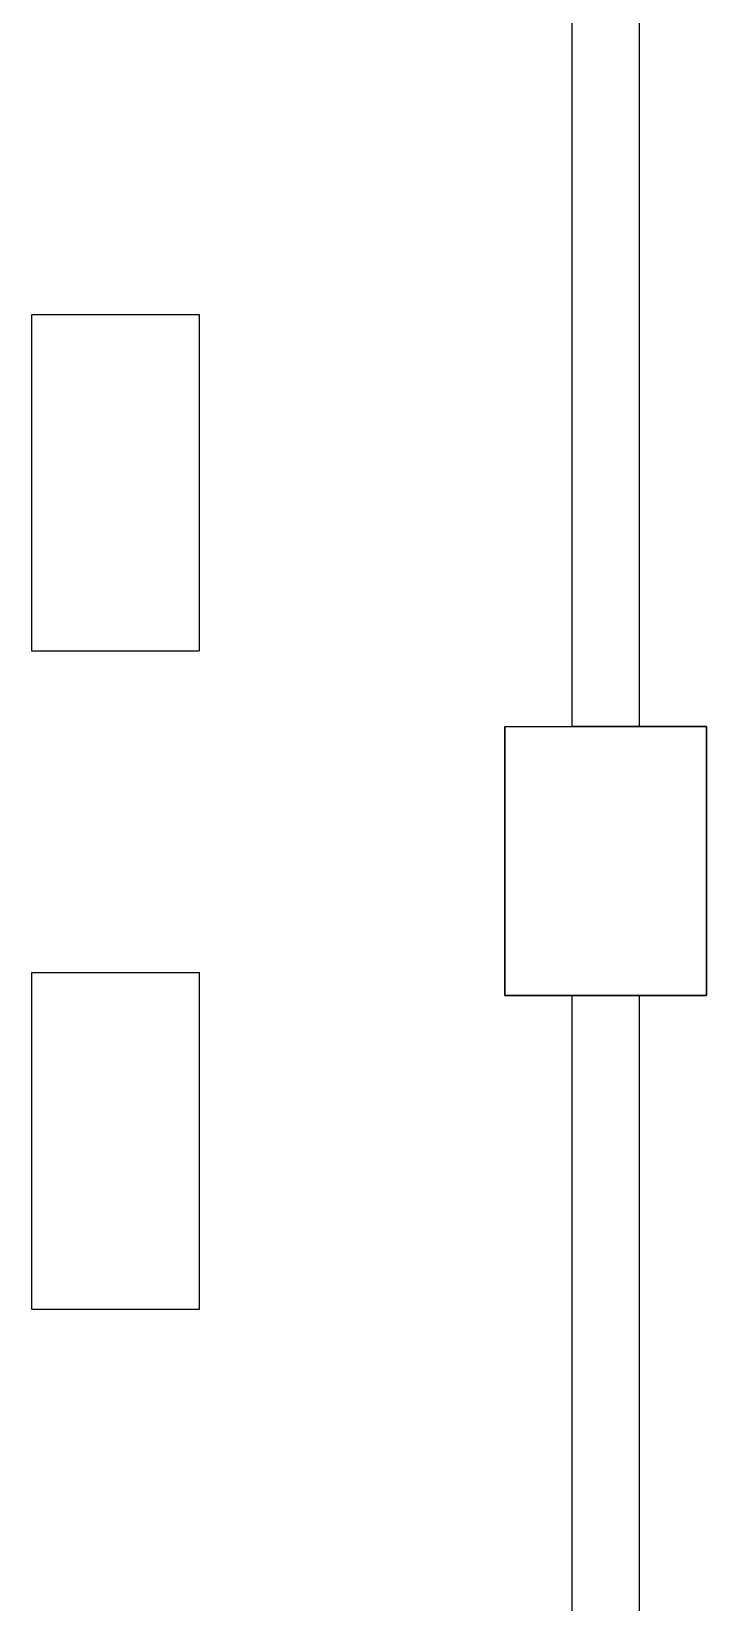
# Model space of a CAD drawing. Extents: x -19 to 297, y 0 to 420.
# Drawn here: x 269.15 to 274.17, y 244.75 to 256.44 of the extents above; entities that cross this region are included whole.
import ezdxf

# ---------------------------------------------------------------- set-up
doc = ezdxf.new("R2010")
doc.units = 0
doc.header["$MEASUREMENT"] = 0
doc.linetypes.add('K5LT_BASIC', pattern=[0])
doc.layers.add('Системный слой', color=7, linetype='Continuous')

# ---------------------------------------------------------------- blocks, each defined once
blk = doc.blocks.new('*U')
at = {"layer": 'Системный слой', "color": 5, "linetype": 'K5LT_BASIC'}
for p, q in [((270.397, 254.331), (269.147, 254.331)), ((269.147, 254.331), (269.147, 251.831)), ((270.397, 251.831), (270.397, 254.331)), ((269.147, 251.831), (270.397, 251.831)), ((270.397, 249.436), (269.147, 249.436)), ((269.147, 249.436), (269.147, 246.936)), ((270.397, 246.936), (270.397, 249.436)), ((269.147, 246.936), (270.397, 246.936))]:
    blk.add_line(p, q, dxfattribs=at)

msp = doc.modelspace()

# ---------------------------------------------------------------- linework, layer by layer
at = {"layer": 'Системный слой', "color": 5, "linetype": 'K5LT_BASIC'}
for p, q in [((273.167, 251.269), (273.167, 256.769)), ((273.667, 256.769), (273.667, 251.269)), ((272.667, 251.269), (274.167, 251.269)), ((272.667, 251.269), (272.667, 249.269)), ((272.667, 249.269), (272.667, 251.269)), ((272.667, 251.269), (274.167, 251.269)), ((274.167, 251.269), (273.167, 251.269)), ((274.167, 251.269), (274.167, 249.269)), ((274.167, 249.269), (274.167, 251.269)), ((274.167, 250.519), (274.167, 249.769)), ((274.167, 249.269), (272.667, 249.269)), ((272.667, 249.269), (274.167, 249.269)), ((273.167, 243.769), (273.167, 249.269)), ((273.667, 249.269), (273.667, 243.769))]:
    msp.add_line(p, q, dxfattribs=at)

# ---------------------------------------------------------------- block references
at = {"layer": 'Системный слой'}
msp.add_blockref('*U', (0, 0), dxfattribs=at)
msp.add_blockref('*U', (0, 0), dxfattribs=at)
msp.add_blockref('*U', (0, 0), dxfattribs=at)
msp.add_blockref('*U', (0, 0), dxfattribs=at)
msp.add_blockref('*U', (0, 0), dxfattribs=at)
msp.add_blockref('*U', (0, 0), dxfattribs=at)
msp.add_blockref('*U', (0, 0), dxfattribs=at)
msp.add_blockref('*U', (0, 0), dxfattribs=at)
msp.add_blockref('*U', (0, 0), dxfattribs=at)
msp.add_blockref('*U', (0, 0), dxfattribs=at)
msp.add_blockref('*U', (0, 0), dxfattribs=at)
msp.add_blockref('*U', (0, 0), dxfattribs=at)
msp.add_blockref('*U', (0, 0), dxfattribs=at)
msp.add_blockref('*U', (0, 0), dxfattribs=at)
msp.add_blockref('*U', (0, 0), dxfattribs=at)
msp.add_blockref('*U', (0, 0), dxfattribs=at)
msp.add_blockref('*U', (0, 0), dxfattribs=at)
msp.add_blockref('*U', (0, 0), dxfattribs=at)
msp.add_blockref('*U', (0, 0), dxfattribs=at)
msp.add_blockref('*U', (0, 0), dxfattribs=at)
msp.add_blockref('*U', (0, 0), dxfattribs=at)
msp.add_blockref('*U', (0, 0), dxfattribs=at)
msp.add_blockref('*U', (0, 0), dxfattribs=at)
msp.add_blockref('*U', (0, 0), dxfattribs=at)
msp.add_blockref('*U', (0, 0), dxfattribs=at)
msp.add_blockref('*U', (0, 0), dxfattribs=at)
msp.add_blockref('*U', (0, 0), dxfattribs=at)
msp.add_blockref('*U', (0, 0), dxfattribs=at)
msp.add_blockref('*U', (0, 0), dxfattribs=at)
msp.add_blockref('*U', (0, 0), dxfattribs=at)
msp.add_blockref('*U', (0, 0), dxfattribs=at)
msp.add_blockref('*U', (0, 0), dxfattribs=at)
msp.add_blockref('*U', (0, 0), dxfattribs=at)
msp.add_blockref('*U', (0, 0), dxfattribs=at)
msp.add_blockref('*U', (0, 0), dxfattribs=at)
msp.add_blockref('*U', (0, 0), dxfattribs=at)
msp.add_blockref('*U', (0, 0), dxfattribs=at)
msp.add_blockref('*U', (0, 0), dxfattribs=at)
msp.add_blockref('*U', (0, 0), dxfattribs=at)
msp.add_blockref('*U', (0, 0), dxfattribs=at)
msp.add_blockref('*U', (0, 0), dxfattribs=at)
msp.add_blockref('*U', (0, 0), dxfattribs=at)
msp.add_blockref('*U', (0, 0), dxfattribs=at)
msp.add_blockref('*U', (0, 0), dxfattribs=at)
msp.add_blockref('*U', (0, 0), dxfattribs=at)
msp.add_blockref('*U', (0, 0), dxfattribs=at)
msp.add_blockref('*U', (0, 0), dxfattribs=at)
msp.add_blockref('*U', (0, 0), dxfattribs=at)
msp.add_blockref('*U', (0, 0), dxfattribs=at)
msp.add_blockref('*U', (0, 0), dxfattribs=at)
msp.add_blockref('*U', (0, 0), dxfattribs=at)
msp.add_blockref('*U', (0, 0), dxfattribs=at)
msp.add_blockref('*U', (0, 0), dxfattribs=at)
msp.add_blockref('*U', (0, 0), dxfattribs=at)
msp.add_blockref('*U', (0, 0), dxfattribs=at)
msp.add_blockref('*U', (0, 0), dxfattribs=at)
msp.add_blockref('*U', (0, 0), dxfattribs=at)
msp.add_blockref('*U', (0, 0), dxfattribs=at)
msp.add_blockref('*U', (0, 0), dxfattribs=at)
msp.add_blockref('*U', (0, 0), dxfattribs=at)
msp.add_blockref('*U', (0, 0), dxfattribs=at)
msp.add_blockref('*U', (0, 0), dxfattribs=at)
msp.add_blockref('*U', (0, 0), dxfattribs=at)
msp.add_blockref('*U', (0, 0), dxfattribs=at)
msp.add_blockref('*U', (0, 0), dxfattribs=at)
msp.add_blockref('*U', (0, 0), dxfattribs=at)
msp.add_blockref('*U', (0, 0), dxfattribs=at)
msp.add_blockref('*U', (0, 0), dxfattribs=at)
msp.add_blockref('*U', (0, 0), dxfattribs=at)
msp.add_blockref('*U', (0, 0), dxfattribs=at)
msp.add_blockref('*U', (0, 0), dxfattribs=at)
msp.add_blockref('*U', (0, 0), dxfattribs=at)
msp.add_blockref('*U', (0, 0), dxfattribs=at)
msp.add_blockref('*U', (0, 0), dxfattribs=at)
msp.add_blockref('*U', (0, 0), dxfattribs=at)
msp.add_blockref('*U', (0, 0), dxfattribs=at)
msp.add_blockref('*U', (0, 0), dxfattribs=at)
msp.add_blockref('*U', (0, 0), dxfattribs=at)
msp.add_blockref('*U', (0, 0), dxfattribs=at)
msp.add_blockref('*U', (0, 0), dxfattribs=at)
msp.add_blockref('*U', (0, 0), dxfattribs=at)
msp.add_blockref('*U', (0, 0), dxfattribs=at)
msp.add_blockref('*U', (0, 0), dxfattribs=at)
msp.add_blockref('*U', (0, 0), dxfattribs=at)
msp.add_blockref('*U', (0, 0), dxfattribs=at)
msp.add_blockref('*U', (0, 0), dxfattribs=at)
msp.add_blockref('*U', (0, 0), dxfattribs=at)
msp.add_blockref('*U', (0, 0), dxfattribs=at)
msp.add_blockref('*U', (0, 0), dxfattribs=at)
msp.add_blockref('*U', (0, 0), dxfattribs=at)
msp.add_blockref('*U', (0, 0), dxfattribs=at)
msp.add_blockref('*U', (0, 0), dxfattribs=at)
msp.add_blockref('*U', (0, 0), dxfattribs=at)
msp.add_blockref('*U', (0, 0), dxfattribs=at)
msp.add_blockref('*U', (0, 0), dxfattribs=at)
msp.add_blockref('*U', (0, 0), dxfattribs=at)
msp.add_blockref('*U', (0, 0), dxfattribs=at)
msp.add_blockref('*U', (0, 0), dxfattribs=at)
msp.add_blockref('*U', (0, 0), dxfattribs=at)
msp.add_blockref('*U', (0, 0), dxfattribs=at)
msp.add_blockref('*U', (0, 0), dxfattribs=at)
msp.add_blockref('*U', (0, 0), dxfattribs=at)
msp.add_blockref('*U', (0, 0), dxfattribs=at)
msp.add_blockref('*U', (0, 0), dxfattribs=at)
msp.add_blockref('*U', (0, 0), dxfattribs=at)
msp.add_blockref('*U', (0, 0), dxfattribs=at)
msp.add_blockref('*U', (0, 0), dxfattribs=at)
msp.add_blockref('*U', (0, 0), dxfattribs=at)
msp.add_blockref('*U', (0, 0), dxfattribs=at)
msp.add_blockref('*U', (0, 0), dxfattribs=at)
msp.add_blockref('*U', (0, 0), dxfattribs=at)
msp.add_blockref('*U', (0, 0), dxfattribs=at)
msp.add_blockref('*U', (0, 0), dxfattribs=at)
msp.add_blockref('*U', (0, 0), dxfattribs=at)
msp.add_blockref('*U', (0, 0), dxfattribs=at)
msp.add_blockref('*U', (0, 0), dxfattribs=at)
msp.add_blockref('*U', (0, 0), dxfattribs=at)
msp.add_blockref('*U', (0, 0), dxfattribs=at)
msp.add_blockref('*U', (0, 0), dxfattribs=at)
msp.add_blockref('*U', (0, 0), dxfattribs=at)
msp.add_blockref('*U', (0, 0), dxfattribs=at)
msp.add_blockref('*U', (0, 0), dxfattribs=at)
msp.add_blockref('*U', (0, 0), dxfattribs=at)
msp.add_blockref('*U', (0, 0), dxfattribs=at)
msp.add_blockref('*U', (0, 0), dxfattribs=at)
msp.add_blockref('*U', (0, 0), dxfattribs=at)
msp.add_blockref('*U', (0, 0), dxfattribs=at)
msp.add_blockref('*U', (0, 0), dxfattribs=at)
msp.add_blockref('*U', (0, 0), dxfattribs=at)
msp.add_blockref('*U', (0, 0), dxfattribs=at)
msp.add_blockref('*U', (0, 0), dxfattribs=at)
msp.add_blockref('*U', (0, 0), dxfattribs=at)
msp.add_blockref('*U', (0, 0), dxfattribs=at)
msp.add_blockref('*U', (0, 0), dxfattribs=at)
msp.add_blockref('*U', (0, 0), dxfattribs=at)
msp.add_blockref('*U', (0, 0), dxfattribs=at)
msp.add_blockref('*U', (0, 0), dxfattribs=at)
msp.add_blockref('*U', (0, 0), dxfattribs=at)
msp.add_blockref('*U', (0, 0), dxfattribs=at)
msp.add_blockref('*U', (0, 0), dxfattribs=at)
msp.add_blockref('*U', (0, 0), dxfattribs=at)
msp.add_blockref('*U', (0, 0), dxfattribs=at)
msp.add_blockref('*U', (0, 0), dxfattribs=at)
msp.add_blockref('*U', (0, 0), dxfattribs=at)
msp.add_blockref('*U', (0, 0), dxfattribs=at)
msp.add_blockref('*U', (0, 0), dxfattribs=at)
msp.add_blockref('*U', (0, 0), dxfattribs=at)
msp.add_blockref('*U', (0, 0), dxfattribs=at)
msp.add_blockref('*U', (0, 0), dxfattribs=at)
msp.add_blockref('*U', (0, 0), dxfattribs=at)
msp.add_blockref('*U', (0, 0), dxfattribs=at)
msp.add_blockref('*U', (0, 0), dxfattribs=at)
msp.add_blockref('*U', (0, 0), dxfattribs=at)
msp.add_blockref('*U', (0, 0), dxfattribs=at)
msp.add_blockref('*U', (0, 0), dxfattribs=at)
msp.add_blockref('*U', (0, 0), dxfattribs=at)
msp.add_blockref('*U', (0, 0), dxfattribs=at)
msp.add_blockref('*U', (0, 0), dxfattribs=at)
msp.add_blockref('*U', (0, 0), dxfattribs=at)
msp.add_blockref('*U', (0, 0), dxfattribs=at)
msp.add_blockref('*U', (0, 0), dxfattribs=at)
msp.add_blockref('*U', (0, 0), dxfattribs=at)
msp.add_blockref('*U', (0, 0), dxfattribs=at)
msp.add_blockref('*U', (0, 0), dxfattribs=at)
msp.add_blockref('*U', (0, 0), dxfattribs=at)
msp.add_blockref('*U', (0, 0), dxfattribs=at)
msp.add_blockref('*U', (0, 0), dxfattribs=at)
msp.add_blockref('*U', (0, 0), dxfattribs=at)
msp.add_blockref('*U', (0, 0), dxfattribs=at)
msp.add_blockref('*U', (0, 0), dxfattribs=at)
msp.add_blockref('*U', (0, 0), dxfattribs=at)
msp.add_blockref('*U', (0, 0), dxfattribs=at)
msp.add_blockref('*U', (0, 0), dxfattribs=at)
msp.add_blockref('*U', (0, 0), dxfattribs=at)
msp.add_blockref('*U', (0, 0), dxfattribs=at)
msp.add_blockref('*U', (0, 0), dxfattribs=at)
msp.add_blockref('*U', (0, 0), dxfattribs=at)
msp.add_blockref('*U', (0, 0), dxfattribs=at)
msp.add_blockref('*U', (0, 0), dxfattribs=at)
msp.add_blockref('*U', (0, 0), dxfattribs=at)
msp.add_blockref('*U', (0, 0), dxfattribs=at)
msp.add_blockref('*U', (0, 0), dxfattribs=at)
msp.add_blockref('*U', (0, 0), dxfattribs=at)
msp.add_blockref('*U', (0, 0), dxfattribs=at)
msp.add_blockref('*U', (0, 0), dxfattribs=at)
msp.add_blockref('*U', (0, 0), dxfattribs=at)
msp.add_blockref('*U', (0, 0), dxfattribs=at)
msp.add_blockref('*U', (0, 0), dxfattribs=at)
msp.add_blockref('*U', (0, 0), dxfattribs=at)
msp.add_blockref('*U', (0, 0), dxfattribs=at)
msp.add_blockref('*U', (0, 0), dxfattribs=at)
msp.add_blockref('*U', (0, 0), dxfattribs=at)
msp.add_blockref('*U', (0, 0), dxfattribs=at)
msp.add_blockref('*U', (0, 0), dxfattribs=at)
msp.add_blockref('*U', (0, 0), dxfattribs=at)
msp.add_blockref('*U', (0, 0), dxfattribs=at)
msp.add_blockref('*U', (0, 0), dxfattribs=at)
msp.add_blockref('*U', (0, 0), dxfattribs=at)
msp.add_blockref('*U', (0, 0), dxfattribs=at)
msp.add_blockref('*U', (0, 0), dxfattribs=at)
msp.add_blockref('*U', (0, 0), dxfattribs=at)
msp.add_blockref('*U', (0, 0), dxfattribs=at)
msp.add_blockref('*U', (0, 0), dxfattribs=at)
msp.add_blockref('*U', (0, 0), dxfattribs=at)
msp.add_blockref('*U', (0, 0), dxfattribs=at)
msp.add_blockref('*U', (0, 0), dxfattribs=at)
msp.add_blockref('*U', (0, 0), dxfattribs=at)
msp.add_blockref('*U', (0, 0), dxfattribs=at)
msp.add_blockref('*U', (0, 0), dxfattribs=at)
msp.add_blockref('*U', (0, 0), dxfattribs=at)
msp.add_blockref('*U', (0, 0), dxfattribs=at)
msp.add_blockref('*U', (0, 0), dxfattribs=at)
msp.add_blockref('*U', (0, 0), dxfattribs=at)
msp.add_blockref('*U', (0, 0), dxfattribs=at)
msp.add_blockref('*U', (0, 0), dxfattribs=at)
msp.add_blockref('*U', (0, 0), dxfattribs=at)
msp.add_blockref('*U', (0, 0), dxfattribs=at)
msp.add_blockref('*U', (0, 0), dxfattribs=at)
msp.add_blockref('*U', (0, 0), dxfattribs=at)
msp.add_blockref('*U', (0, 0), dxfattribs=at)
msp.add_blockref('*U', (0, 0), dxfattribs=at)
msp.add_blockref('*U', (0, 0), dxfattribs=at)
msp.add_blockref('*U', (0, 0), dxfattribs=at)
msp.add_blockref('*U', (0, 0), dxfattribs=at)
msp.add_blockref('*U', (0, 0), dxfattribs=at)
msp.add_blockref('*U', (0, 0), dxfattribs=at)
msp.add_blockref('*U', (0, 0), dxfattribs=at)
msp.add_blockref('*U', (0, 0), dxfattribs=at)
msp.add_blockref('*U', (0, 0), dxfattribs=at)
msp.add_blockref('*U', (0, 0), dxfattribs=at)
msp.add_blockref('*U', (0, 0), dxfattribs=at)
msp.add_blockref('*U', (0, 0), dxfattribs=at)
msp.add_blockref('*U', (0, 0), dxfattribs=at)
msp.add_blockref('*U', (0, 0), dxfattribs=at)
msp.add_blockref('*U', (0, 0), dxfattribs=at)
msp.add_blockref('*U', (0, 0), dxfattribs=at)
msp.add_blockref('*U', (0, 0), dxfattribs=at)
msp.add_blockref('*U', (0, 0), dxfattribs=at)
msp.add_blockref('*U', (0, 0), dxfattribs=at)
msp.add_blockref('*U', (0, 0), dxfattribs=at)
msp.add_blockref('*U', (0, 0), dxfattribs=at)
msp.add_blockref('*U', (0, 0), dxfattribs=at)
msp.add_blockref('*U', (0, 0), dxfattribs=at)
msp.add_blockref('*U', (0, 0), dxfattribs=at)
msp.add_blockref('*U', (0, 0), dxfattribs=at)
msp.add_blockref('*U', (0, 0), dxfattribs=at)
msp.add_blockref('*U', (0, 0), dxfattribs=at)
msp.add_blockref('*U', (0, 0), dxfattribs=at)
msp.add_blockref('*U', (0, 0), dxfattribs=at)
msp.add_blockref('*U', (0, 0), dxfattribs=at)
msp.add_blockref('*U', (0, 0), dxfattribs=at)
msp.add_blockref('*U', (0, 0), dxfattribs=at)
msp.add_blockref('*U', (0, 0), dxfattribs=at)
msp.add_blockref('*U', (0, 0), dxfattribs=at)
msp.add_blockref('*U', (0, 0), dxfattribs=at)
msp.add_blockref('*U', (0, 0), dxfattribs=at)
msp.add_blockref('*U', (0, 0), dxfattribs=at)
msp.add_blockref('*U', (0, 0), dxfattribs=at)
msp.add_blockref('*U', (0, 0), dxfattribs=at)
msp.add_blockref('*U', (0, 0), dxfattribs=at)
msp.add_blockref('*U', (0, 0), dxfattribs=at)
msp.add_blockref('*U', (0, 0), dxfattribs=at)
msp.add_blockref('*U', (0, 0), dxfattribs=at)
msp.add_blockref('*U', (0, 0), dxfattribs=at)
msp.add_blockref('*U', (0, 0), dxfattribs=at)
msp.add_blockref('*U', (0, 0), dxfattribs=at)
msp.add_blockref('*U', (0, 0), dxfattribs=at)
msp.add_blockref('*U', (0, 0), dxfattribs=at)
msp.add_blockref('*U', (0, 0), dxfattribs=at)
msp.add_blockref('*U', (0, 0), dxfattribs=at)
msp.add_blockref('*U', (0, 0), dxfattribs=at)
msp.add_blockref('*U', (0, 0), dxfattribs=at)
msp.add_blockref('*U', (0, 0), dxfattribs=at)
msp.add_blockref('*U', (0, 0), dxfattribs=at)
msp.add_blockref('*U', (0, 0), dxfattribs=at)
msp.add_blockref('*U', (0, 0), dxfattribs=at)
msp.add_blockref('*U', (0, 0), dxfattribs=at)
msp.add_blockref('*U', (0, 0), dxfattribs=at)
msp.add_blockref('*U', (0, 0), dxfattribs=at)
msp.add_blockref('*U', (0, 0), dxfattribs=at)
msp.add_blockref('*U', (0, 0), dxfattribs=at)
msp.add_blockref('*U', (0, 0), dxfattribs=at)
msp.add_blockref('*U', (0, 0), dxfattribs=at)
msp.add_blockref('*U', (0, 0), dxfattribs=at)
msp.add_blockref('*U', (0, 0), dxfattribs=at)
msp.add_blockref('*U', (0, 0), dxfattribs=at)
msp.add_blockref('*U', (0, 0), dxfattribs=at)
msp.add_blockref('*U', (0, 0), dxfattribs=at)
msp.add_blockref('*U', (0, 0), dxfattribs=at)
msp.add_blockref('*U', (0, 0), dxfattribs=at)
msp.add_blockref('*U', (0, 0), dxfattribs=at)
msp.add_blockref('*U', (0, 0), dxfattribs=at)
msp.add_blockref('*U', (0, 0), dxfattribs=at)
msp.add_blockref('*U', (0, 0), dxfattribs=at)
msp.add_blockref('*U', (0, 0), dxfattribs=at)
msp.add_blockref('*U', (0, 0), dxfattribs=at)
msp.add_blockref('*U', (0, 0), dxfattribs=at)
msp.add_blockref('*U', (0, 0), dxfattribs=at)
msp.add_blockref('*U', (0, 0), dxfattribs=at)
msp.add_blockref('*U', (0, 0), dxfattribs=at)
msp.add_blockref('*U', (0, 0), dxfattribs=at)
msp.add_blockref('*U', (0, 0), dxfattribs=at)
msp.add_blockref('*U', (0, 0), dxfattribs=at)
msp.add_blockref('*U', (0, 0), dxfattribs=at)
msp.add_blockref('*U', (0, 0), dxfattribs=at)
msp.add_blockref('*U', (0, 0), dxfattribs=at)
msp.add_blockref('*U', (0, 0), dxfattribs=at)
msp.add_blockref('*U', (0, 0), dxfattribs=at)
msp.add_blockref('*U', (0, 0), dxfattribs=at)
msp.add_blockref('*U', (0, 0), dxfattribs=at)
msp.add_blockref('*U', (0, 0), dxfattribs=at)
msp.add_blockref('*U', (0, 0), dxfattribs=at)
msp.add_blockref('*U', (0, 0), dxfattribs=at)
msp.add_blockref('*U', (0, 0), dxfattribs=at)
msp.add_blockref('*U', (0, 0), dxfattribs=at)
msp.add_blockref('*U', (0, 0), dxfattribs=at)
msp.add_blockref('*U', (0, 0), dxfattribs=at)
msp.add_blockref('*U', (0, 0), dxfattribs=at)
msp.add_blockref('*U', (0, 0), dxfattribs=at)
msp.add_blockref('*U', (0, 0), dxfattribs=at)
msp.add_blockref('*U', (0, 0), dxfattribs=at)
msp.add_blockref('*U', (0, 0), dxfattribs=at)
msp.add_blockref('*U', (0, 0), dxfattribs=at)
msp.add_blockref('*U', (0, 0), dxfattribs=at)
msp.add_blockref('*U', (0, 0), dxfattribs=at)
msp.add_blockref('*U', (0, 0), dxfattribs=at)
msp.add_blockref('*U', (0, 0), dxfattribs=at)
msp.add_blockref('*U', (0, 0), dxfattribs=at)
msp.add_blockref('*U', (0, 0), dxfattribs=at)
msp.add_blockref('*U', (0, 0), dxfattribs=at)
msp.add_blockref('*U', (0, 0), dxfattribs=at)
msp.add_blockref('*U', (0, 0), dxfattribs=at)
msp.add_blockref('*U', (0, 0), dxfattribs=at)
msp.add_blockref('*U', (0, 0), dxfattribs=at)
msp.add_blockref('*U', (0, 0), dxfattribs=at)
msp.add_blockref('*U', (0, 0), dxfattribs=at)
msp.add_blockref('*U', (0, 0), dxfattribs=at)
msp.add_blockref('*U', (0, 0), dxfattribs=at)
msp.add_blockref('*U', (0, 0), dxfattribs=at)
msp.add_blockref('*U', (0, 0), dxfattribs=at)
msp.add_blockref('*U', (0, 0), dxfattribs=at)
msp.add_blockref('*U', (0, 0), dxfattribs=at)
msp.add_blockref('*U', (0, 0), dxfattribs=at)
msp.add_blockref('*U', (0, 0), dxfattribs=at)
msp.add_blockref('*U', (0, 0), dxfattribs=at)
msp.add_blockref('*U', (0, 0), dxfattribs=at)
msp.add_blockref('*U', (0, 0), dxfattribs=at)
msp.add_blockref('*U', (0, 0), dxfattribs=at)
msp.add_blockref('*U', (0, 0), dxfattribs=at)
msp.add_blockref('*U', (0, 0), dxfattribs=at)
msp.add_blockref('*U', (0, 0), dxfattribs=at)
msp.add_blockref('*U', (0, 0), dxfattribs=at)
msp.add_blockref('*U', (0, 0), dxfattribs=at)
msp.add_blockref('*U', (0, 0), dxfattribs=at)
msp.add_blockref('*U', (0, 0), dxfattribs=at)
msp.add_blockref('*U', (0, 0), dxfattribs=at)
msp.add_blockref('*U', (0, 0), dxfattribs=at)
msp.add_blockref('*U', (0, 0), dxfattribs=at)
msp.add_blockref('*U', (0, 0), dxfattribs=at)
msp.add_blockref('*U', (0, 0), dxfattribs=at)
msp.add_blockref('*U', (0, 0), dxfattribs=at)
msp.add_blockref('*U', (0, 0), dxfattribs=at)
msp.add_blockref('*U', (0, 0), dxfattribs=at)
msp.add_blockref('*U', (0, 0), dxfattribs=at)
msp.add_blockref('*U', (0, 0), dxfattribs=at)
msp.add_blockref('*U', (0, 0), dxfattribs=at)
msp.add_blockref('*U', (0, 0), dxfattribs=at)
msp.add_blockref('*U', (0, 0), dxfattribs=at)
msp.add_blockref('*U', (0, 0), dxfattribs=at)
msp.add_blockref('*U', (0, 0), dxfattribs=at)
msp.add_blockref('*U', (0, 0), dxfattribs=at)
msp.add_blockref('*U', (0, 0), dxfattribs=at)
msp.add_blockref('*U', (0, 0), dxfattribs=at)
msp.add_blockref('*U', (0, 0), dxfattribs=at)
msp.add_blockref('*U', (0, 0), dxfattribs=at)
msp.add_blockref('*U', (0, 0), dxfattribs=at)
msp.add_blockref('*U', (0, 0), dxfattribs=at)
msp.add_blockref('*U', (0, 0), dxfattribs=at)
msp.add_blockref('*U', (0, 0), dxfattribs=at)
msp.add_blockref('*U', (0, 0), dxfattribs=at)
msp.add_blockref('*U', (0, 0), dxfattribs=at)
msp.add_blockref('*U', (0, 0), dxfattribs=at)
msp.add_blockref('*U', (0, 0), dxfattribs=at)
msp.add_blockref('*U', (0, 0), dxfattribs=at)
msp.add_blockref('*U', (0, 0), dxfattribs=at)
msp.add_blockref('*U', (0, 0), dxfattribs=at)
msp.add_blockref('*U', (0, 0), dxfattribs=at)
msp.add_blockref('*U', (0, 0), dxfattribs=at)
msp.add_blockref('*U', (0, 0), dxfattribs=at)
msp.add_blockref('*U', (0, 0), dxfattribs=at)
msp.add_blockref('*U', (0, 0), dxfattribs=at)
msp.add_blockref('*U', (0, 0), dxfattribs=at)
msp.add_blockref('*U', (0, 0), dxfattribs=at)
msp.add_blockref('*U', (0, 0), dxfattribs=at)
msp.add_blockref('*U', (0, 0), dxfattribs=at)
msp.add_blockref('*U', (0, 0), dxfattribs=at)
msp.add_blockref('*U', (0, 0), dxfattribs=at)
msp.add_blockref('*U', (0, 0), dxfattribs=at)
msp.add_blockref('*U', (0, 0), dxfattribs=at)
msp.add_blockref('*U', (0, 0), dxfattribs=at)
msp.add_blockref('*U', (0, 0), dxfattribs=at)
msp.add_blockref('*U', (0, 0), dxfattribs=at)
msp.add_blockref('*U', (0, 0), dxfattribs=at)
msp.add_blockref('*U', (0, 0), dxfattribs=at)
msp.add_blockref('*U', (0, 0), dxfattribs=at)
msp.add_blockref('*U', (0, 0), dxfattribs=at)
msp.add_blockref('*U', (0, 0), dxfattribs=at)
msp.add_blockref('*U', (0, 0), dxfattribs=at)
msp.add_blockref('*U', (0, 0), dxfattribs=at)
msp.add_blockref('*U', (0, 0), dxfattribs=at)
msp.add_blockref('*U', (0, 0), dxfattribs=at)
msp.add_blockref('*U', (0, 0), dxfattribs=at)
msp.add_blockref('*U', (0, 0), dxfattribs=at)
msp.add_blockref('*U', (0, 0), dxfattribs=at)
msp.add_blockref('*U', (0, 0), dxfattribs=at)
msp.add_blockref('*U', (0, 0), dxfattribs=at)
msp.add_blockref('*U', (0, 0), dxfattribs=at)
msp.add_blockref('*U', (0, 0), dxfattribs=at)
msp.add_blockref('*U', (0, 0), dxfattribs=at)
msp.add_blockref('*U', (0, 0), dxfattribs=at)
msp.add_blockref('*U', (0, 0), dxfattribs=at)
msp.add_blockref('*U', (0, 0), dxfattribs=at)
msp.add_blockref('*U', (0, 0), dxfattribs=at)
msp.add_blockref('*U', (0, 0), dxfattribs=at)
msp.add_blockref('*U', (0, 0), dxfattribs=at)
msp.add_blockref('*U', (0, 0), dxfattribs=at)
msp.add_blockref('*U', (0, 0), dxfattribs=at)
msp.add_blockref('*U', (0, 0), dxfattribs=at)
msp.add_blockref('*U', (0, 0), dxfattribs=at)
msp.add_blockref('*U', (0, 0), dxfattribs=at)
msp.add_blockref('*U', (0, 0), dxfattribs=at)
msp.add_blockref('*U', (0, 0), dxfattribs=at)
msp.add_blockref('*U', (0, 0), dxfattribs=at)
msp.add_blockref('*U', (0, 0), dxfattribs=at)
msp.add_blockref('*U', (0, 0), dxfattribs=at)
msp.add_blockref('*U', (0, 0), dxfattribs=at)
msp.add_blockref('*U', (0, 0), dxfattribs=at)
msp.add_blockref('*U', (0, 0), dxfattribs=at)
msp.add_blockref('*U', (0, 0), dxfattribs=at)
msp.add_blockref('*U', (0, 0), dxfattribs=at)
msp.add_blockref('*U', (0, 0), dxfattribs=at)
msp.add_blockref('*U', (0, 0), dxfattribs=at)
msp.add_blockref('*U', (0, 0), dxfattribs=at)
msp.add_blockref('*U', (0, 0), dxfattribs=at)
msp.add_blockref('*U', (0, 0), dxfattribs=at)
msp.add_blockref('*U', (0, 0), dxfattribs=at)
msp.add_blockref('*U', (0, 0), dxfattribs=at)
msp.add_blockref('*U', (0, 0), dxfattribs=at)
msp.add_blockref('*U', (0, 0), dxfattribs=at)
msp.add_blockref('*U', (0, 0), dxfattribs=at)

doc.saveas('drawing.dxf')
